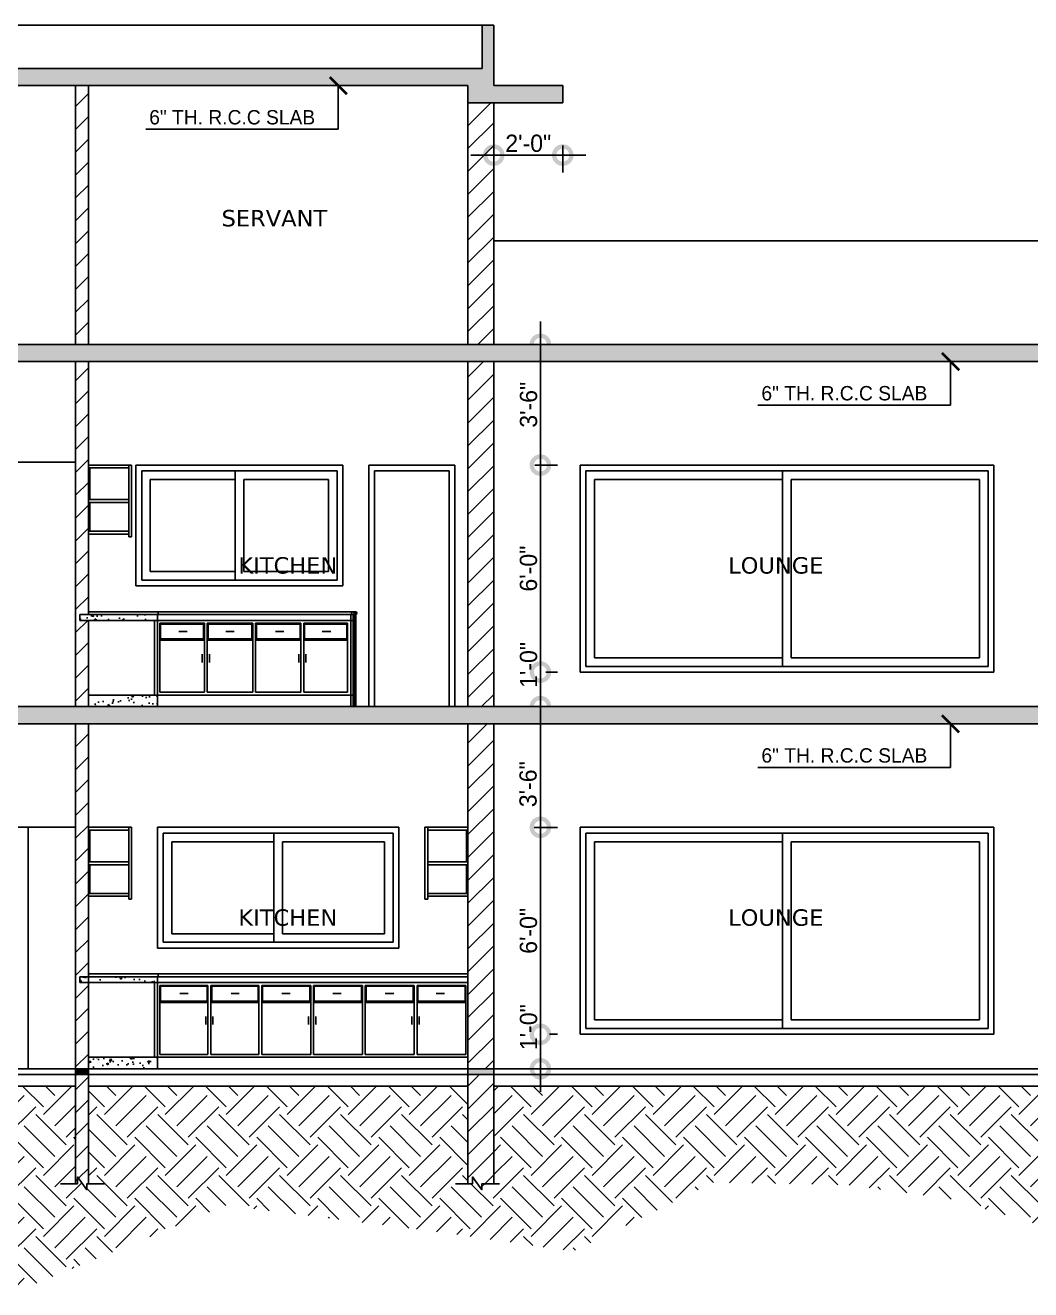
# Model space of a CAD drawing. Header units: inches. Extents: x -36906 to 35154, y -44700 to 686.
# Drawn here: x -19160.1 to -18810.3, y -22382.4 to -21942.5 of the extents above; entities that cross this region are included whole.
import ezdxf

# ---------------------------------------------------------------- set-up
doc = ezdxf.new("R2010")
doc.units = ezdxf.units.IN
doc.header["$LTSCALE"] = 2
doc.header["$MEASUREMENT"] = 0
doc.header["$PDMODE"] = 2
doc.layers.add('wall', color=7, linetype='Continuous')
doc.styles.add('dim-1', font='stylu.ttf')
doc.styles.add('dimtex', font='stylu.ttf')
doc.styles.add('SANSSERIF', font='sanss___.ttf', dxfattribs={"height": 7})
doc.styles.add('style1', font='TIMES.TTF')
doc.dimstyles.new('AREAL', dxfattribs={"dimtxt": 4.5, "dimasz": 4, "dimexe": 2, "dimexo": 0, "dimgap": 2, "dimtad": 1, "dimdec": 3, "dimzin": 3, "dimdsep": 46, "dimlunit": 4, "dimtxsty": 'style1', "dimblk1": 'ARCHTICK', "dimblk2": 'ARCHTICK', "dimsah": 1, "dimcen": 4, "dimdle": 2, "dimclrd": 256, "dimclre": 256, "dimclrt": 141, "dimadec": 0, "dimazin": 0, "dimtfac": 1, "dimtdec": 3, "dimtofl": 0, "dimtmove": 1, "dimatfit": 3, "dimldrblk": 'ARCHTICK', "dimfxl": 0, "dimtolj": 1, "dimtzin": 1, "dimlwd": -1, "dimlwe": -1, "dimarcsym": 0})
doc.dimstyles.new('G8', dxfattribs={"dimscale": 8, "dimtxt": 1, "dimasz": 1.75, "dimexe": 1, "dimexo": 0.25, "dimgap": 0.125, "dimtad": 1, "dimdec": 3, "dimzin": 3, "dimdsep": 46, "dimlunit": 4, "dimtxsty": 'dimtex', "dimblk": 'DOTSMALL', "dimcen": 0.09375, "dimdle": 1, "dimclrd": 256, "dimclre": 256, "dimclrt": 6, "dimadec": 0, "dimazin": 1, "dimtfac": 1, "dimtdec": 3, "dimtofl": 0, "dimtmove": 1, "dimatfit": 3, "dimldrblk": 'DOTSMALL', "dimfxl": 0, "dimtolj": 1, "dimtzin": 1, "dimlwd": -1, "dimlwe": -1, "dimarcsym": 0})
pattern_1 = [(50, (-120672.241, -50203.495), (7.17260183, -0.62752135), [0.75, -8.25]), (355, (-120672.241, -50203.495), (-1.38751334, 7.52192134), [0.6, -6.6]), (100.4514, (-120671.643, -50203.547), (5.7850938, 6.8943954), [0.6374019, -7.0114211]), (46.1842, (-120672.241, -50201.495), (10.6724105, -1.65519014), [1.125, -12.375]), (96.6356, (-120671.352, -50201.633), (9.3466271, 9.7411787), [0.9561029, -10.51713]), (351.1842, (-120672.241, -50201.495), (9.3466195, 9.741186), [0.9, -9.9]), (21, (-120671.241, -50201.995), (5.96907052, -4.0261889), [0.75, -8.25]), (326, (-120671.241, -50201.995), (2.4331533, 7.25150045), [0.6, -6.6]), (71.4514, (-120670.7436, -50202.3304), (8.4022263, 3.22530497), [0.6374019, -7.0114211]), (37.5, (-120672.241, -50203.4949), (0.121598553, 3.32893854), [0, -6.52, 0, -6.7, 0, -6.625]), (7.5, (-120672.241, -50203.495), (2.63069537, 3.94411712), [0, -3.82, 0, -6.37, 0, -2.525]), (327.5, (-120674.471, -50203.4949), (5.33822436, -0.22554872), [0, -2.5, 0, -7.8, 0, -10.35]), (317.5, (-120675.471, -50203.495), (5.8318617, 1.00104982), [0, -3.25, 0, -5.18, 0, -7.35])]
pattern_2 = [(45, (-120672.241, -50203.495), (2e-15, 21.2132034), [15, -15]), (45, (-120676.219, -50199.517), (2e-15, 21.2132034), [15, -15]), (45, (-120680.196, -50195.54), (2e-15, 21.2132034), [15, -15]), (135, (-120680.196, -50192.888), (-21.2132034, 2e-15), [15, -15]), (135, (-120676.219, -50188.911), (-21.2132034, 2e-15), [15, -15]), (135, (-120672.241, -50184.933), (-21.2132034, 2e-15), [15, -15])]
pattern_3 = [(45, (-120672.241, -50203.495), (-3.97747564, 3.97747564), [])]

# ---------------------------------------------------------------- blocks, each defined once
blk = doc.blocks.new('_DotSmall')
at = {"color": 0, "linetype": 'ByBlock', "const_width": 0.5}
blk.add_lwpolyline([(-0.0625, 0, 1), (0.0625, 0, 1)], format="xyb", close=True, dxfattribs=at)
blk = doc.blocks.new('*D169')
for p, q in [((-18980.86, -22171.51), (-18980.86, -22229.51)), ((-18977.9, -22179.51), (-18974.86, -22179.51)), ((-18983.02, -22221.51), (-18974.86, -22221.51))]:
    blk.add_line(p, q)
at = {"layer": 'Defpoints', "color": 0}
for p in [(-18983.9, -22179.51), (-18989.02, -22221.51), (-18980.86, -22221.51)]:
    blk.add_point(p, dxfattribs=at)
at = {"xscale": 12, "yscale": 12, "zscale": 12}
for p, rotation in [((-18980.86, -22179.51), 90), ((-18980.86, -22221.51), 270)]:
    blk.add_blockref('_DotSmall', p, dxfattribs=dict(at, rotation=rotation))
at = {"color": 7, "insert": (-18985.13, -22206.51), "char_height": 6, "attachment_point": 5, "rotation": 90, "style": 'dimtex'}
blk.add_mtext('\\A1;3\'-6"', dxfattribs=at)
blk = doc.blocks.new('*D170')
for p, q in [((-18980.86, -22213.51), (-18980.86, -22301.51)), ((-18977.74, -22221.51), (-18974.86, -22221.51)), ((-18977.74, -22293.51), (-18974.86, -22293.51))]:
    blk.add_line(p, q)
at = {"layer": 'Defpoints', "color": 0}
for p in [(-18983.74, -22221.51), (-18983.74, -22293.51), (-18980.86, -22293.51)]:
    blk.add_point(p, dxfattribs=at)
at = {"xscale": 12, "yscale": 12, "zscale": 12}
for p, rotation in [((-18980.86, -22221.51), 90), ((-18980.86, -22293.51), 270)]:
    blk.add_blockref('_DotSmall', p, dxfattribs=dict(at, rotation=rotation))
at = {"color": 7, "insert": (-18985, -22257.51), "char_height": 6, "attachment_point": 5, "rotation": 90, "style": 'dimtex'}
blk.add_mtext('\\A1;6\'-0"', dxfattribs=at)
blk = doc.blocks.new('*D171')
for p, q in [((-18980.86, -22045.51), (-18980.86, -22103.51)), ((-18977.74, -22053.51), (-18974.86, -22053.51)), ((-18982.86, -22095.51), (-18974.86, -22095.51))]:
    blk.add_line(p, q)
at = {"layer": 'Defpoints', "color": 0}
for p in [(-18983.74, -22053.51), (-18988.86, -22095.51), (-18980.86, -22095.51)]:
    blk.add_point(p, dxfattribs=at)
at = {"xscale": 12, "yscale": 12, "zscale": 12}
for p, rotation in [((-18980.86, -22053.51), 90), ((-18980.86, -22095.51), 270)]:
    blk.add_blockref('_DotSmall', p, dxfattribs=dict(at, rotation=rotation))
at = {"color": 7, "insert": (-18984.97, -22074.51), "char_height": 6, "attachment_point": 5, "rotation": 90, "style": 'dimtex'}
blk.add_mtext('\\A1;3\'-6"', dxfattribs=at)
blk = doc.blocks.new('*D172')
for p, q in [((-18980.86, -22087.51), (-18980.86, -22175.51)), ((-18977.74, -22095.51), (-18974.86, -22095.51)), ((-18979.03, -22167.51), (-18974.86, -22167.51))]:
    blk.add_line(p, q)
at = {"layer": 'Defpoints', "color": 0}
for p in [(-18983.74, -22095.51), (-18985.03, -22167.51), (-18980.86, -22167.51)]:
    blk.add_point(p, dxfattribs=at)
at = {"xscale": 12, "yscale": 12, "zscale": 12}
for p, rotation in [((-18980.86, -22095.51), 90), ((-18980.86, -22167.51), 270)]:
    blk.add_blockref('_DotSmall', p, dxfattribs=dict(at, rotation=rotation))
at = {"color": 7, "insert": (-18985, -22131.51), "char_height": 6, "attachment_point": 5, "rotation": 90, "style": 'dimtex'}
blk.add_mtext('\\A1;6\'-0"', dxfattribs=at)
blk = doc.blocks.new('*D173')
for p, q in [((-18980.86, -22159.51), (-18980.86, -22187.51)), ((-18977.74, -22167.51), (-18974.86, -22167.51)), ((-18979.03, -22179.51), (-18974.86, -22179.51))]:
    blk.add_line(p, q)
at = {"layer": 'Defpoints', "color": 0}
for p in [(-18983.74, -22167.51), (-18985.03, -22179.51), (-18980.86, -22179.51)]:
    blk.add_point(p, dxfattribs=at)
at = {"xscale": 12, "yscale": 12, "zscale": 12}
for p, rotation in [((-18980.86, -22167.51), 90), ((-18980.86, -22179.51), 270)]:
    blk.add_blockref('_DotSmall', p, dxfattribs=dict(at, rotation=rotation))
at = {"color": 7, "insert": (-18984.97, -22165.02), "char_height": 6, "attachment_point": 5, "rotation": 90, "style": 'dimtex'}
blk.add_mtext('\\A1;1\'-0"', dxfattribs=at)
blk = doc.blocks.new('*D174')
for p, q in [((-18980.86, -22285.51), (-18980.86, -22313.51)), ((-18977.74, -22293.51), (-18974.86, -22293.51)), ((-18979.03, -22305.51), (-18974.86, -22305.51))]:
    blk.add_line(p, q)
at = {"layer": 'Defpoints', "color": 0}
for p in [(-18983.74, -22293.51), (-18985.03, -22305.51), (-18980.86, -22305.51)]:
    blk.add_point(p, dxfattribs=at)
at = {"xscale": 12, "yscale": 12, "zscale": 12}
for p, rotation in [((-18980.86, -22293.51), 90), ((-18980.86, -22305.51), 270)]:
    blk.add_blockref('_DotSmall', p, dxfattribs=dict(at, rotation=rotation))
at = {"color": 7, "insert": (-18984.97, -22291.02), "char_height": 6, "attachment_point": 5, "rotation": 90, "style": 'dimtex'}
blk.add_mtext('\\A1;1\'-0"', dxfattribs=at)
blk = doc.blocks.new('*D182')
for p, q in [((-18965.09, -21987.68), (-19005.09, -21987.68)), ((-18997.09, -21984.29), (-18997.09, -21993.68)), ((-18973.09, -21984.29), (-18973.09, -21993.68))]:
    blk.add_line(p, q)
at = {"layer": 'Defpoints', "color": 0}
for p in [(-18997.09, -21978.29), (-18973.09, -21978.29), (-18997.09, -21987.68)]:
    blk.add_point(p, dxfattribs=at)
at = {"xscale": 12, "yscale": 12, "zscale": 12, "rotation": 180}
blk.add_blockref('_DotSmall', (-18997.09, -21987.68), dxfattribs=at)
at = {"xscale": 12, "yscale": 12, "zscale": 12}
blk.add_blockref('_DotSmall', (-18973.09, -21987.68), dxfattribs=at)
at = {"color": 7, "insert": (-18985.09, -21983.58), "char_height": 6, "attachment_point": 5, "style": 'dimtex'}
blk.add_mtext('\\A1;2\'-0"', dxfattribs=at)
blk = doc.blocks.new('_ArchTick')
at = {"layer": 'wall', "color": 0, "const_width": 0.15}
blk.add_lwpolyline([(-0.5, -0.5), (0.5, 0.5)], dxfattribs=at)

msp = doc.modelspace()

# ---------------------------------------------------------------- hatches: boundary and pattern name
h = msp.add_hatch()
h.set_pattern_fill('AR-CONC', color=256, style=0)
h.set_pattern_definition(pattern_1)
h.paths.add_polyline_path([(-18997.0878, -21942.5058), (-19001.0878, -21942.5058), (-19001.0878, -21957.5058), (-19291.0878, -21957.5058), (-19291.0878, -21969.5058), (-19282.0878, -21969.5058), (-19282.0878, -21963.5058), (-19006.0878, -21963.5058), (-19006.0878, -21969.5058), (-18973.0878, -21969.5058), (-18973.0878, -21963.5058), (-18997.0878, -21963.5058)])
at = {"linetype": 'Continuous', "ltscale": 20}
h = msp.add_hatch(dxfattribs=at)
h.set_pattern_fill('LINE', color=256, scale=45, angle=45, style=0)
h.set_pattern_definition(pattern_3)
h.paths.add_polyline_path([(-19138.0878, -22059.5058), (-19142.5878, -22059.5058), (-19142.5878, -22179.5058), (-19138.0878, -22179.5058), (-19138.0878, -22149.5058), (-19141.0878, -22149.5058), (-19141.0878, -22147.5058), (-19138.0878, -22147.5058)])
h.paths.add_polyline_path([(-19142.5878, -22053.5058), (-19138.0878, -22053.5058), (-19138.0878, -21963.5058), (-19142.5878, -21963.5058)])
h = msp.add_hatch(dxfattribs=at)
h.set_pattern_fill('LINE', color=256, scale=45, angle=45, style=0)
h.set_pattern_definition(pattern_3)
h.paths.add_polyline_path([(-18997.0878, -22307.5058), (-19006.0878, -22307.5058), (-19006.0878, -22345.4915), (-19004.469, -22345.4915), (-19004.469, -22343.1414), (-19001.22, -22347.5714), (-19001.22, -22345.4915), (-18997.0878, -22345.4915)])
h.paths.add_polyline_path([(-18997.0878, -22185.5058), (-19006.0878, -22185.5058), (-19006.0878, -22305.5058), (-18997.0878, -22305.5058)])
h.paths.add_polyline_path([(-18997.0878, -22059.5058), (-19006.0878, -22059.5058), (-19006.0878, -22179.5058), (-18997.0878, -22179.5058)])
h.paths.add_polyline_path([(-18997.0878, -21969.5058), (-19006.0878, -21969.5058), (-19006.0878, -22053.5058), (-18997.0878, -22053.5058)])
h = msp.add_hatch()
h.set_pattern_fill('AR-CONC', color=256, style=0)
h.set_pattern_definition(pattern_1)
h.paths.add_polyline_path([(-18607.0878, -22017.5058), (-18611.5878, -22017.5058), (-18611.5878, -22053.5058), (-18921.0245, -22053.5058), (-18920.5429, -22059.5058), (-18616.0878, -22059.5058), (-18616.0878, -22071.5058), (-18607.0878, -22071.5058)])
h = msp.add_hatch()
h.set_pattern_fill('AR-CONC', color=256, style=0)
h.set_pattern_definition(pattern_1)
h.paths.add_polyline_path([(-18921.0245, -22053.5058), (-19291.0878, -22053.5058), (-19291.0878, -22071.5058), (-19282.0878, -22071.5058), (-19282.0878, -22059.5058), (-18920.5429, -22059.5058)])
at = {"ltscale": 2.1}
h = msp.add_hatch(dxfattribs=at)
h.set_pattern_fill('AR-CONC', color=256, style=0)
h.set_pattern_definition(pattern_1)
h.paths.add_polyline_path([(-19138.0878, -22175.5058), (-19138.0878, -22179.5058), (-19114.0878, -22179.5058), (-19114.0878, -22175.5058)])
h.paths.add_polyline_path([(-19114.0878, -22149.5058), (-19114.0878, -22147.5058), (-19141.0878, -22147.5058), (-19141.0878, -22149.5058)])
h = msp.add_hatch()
h.set_pattern_fill('AR-CONC', color=256, style=0)
h.set_pattern_definition(pattern_1)
h.paths.add_polyline_path([(-18910.9091, -22179.5058), (-19213.1211, -22179.5058), (-19212.8422, -22185.5058), (-18910.4274, -22185.5058)])
h = msp.add_hatch()
h.set_pattern_fill('AR-CONC', color=256, style=0)
h.set_pattern_definition(pattern_1)
h.paths.add_polyline_path([(-18607.0878, -22179.5058), (-18613.5341, -22179.5058), (-18910.9091, -22179.5058), (-18910.4274, -22185.5058), (-18616.0878, -22185.5058), (-18616.0878, -22197.5058), (-18607.0878, -22197.5058)])
at = {"linetype": 'Continuous', "ltscale": 20}
h = msp.add_hatch(dxfattribs=at)
h.set_pattern_fill('LINE', color=256, scale=45, angle=45, style=0)
h.set_pattern_definition(pattern_3)
h.paths.add_polyline_path([(-19138.0878, -22307.5058), (-19142.5878, -22307.5058), (-19142.5878, -22345.4915), (-19141.8799, -22345.4915), (-19141.8799, -22343.1414), (-19138.6309, -22347.5714), (-19138.6309, -22345.4915), (-19138.0878, -22345.4915)])
h.paths.add_polyline_path([(-19142.5878, -22305.5058), (-19138.0878, -22305.5058), (-19138.0878, -22275.5058), (-19141.0878, -22275.5058), (-19141.0878, -22273.5058), (-19138.0878, -22273.5058), (-19138.0878, -22185.5058), (-19142.5878, -22185.5058)])
at = {"ltscale": 2.1}
h = msp.add_hatch(dxfattribs=at)
h.set_pattern_fill('AR-CONC', color=256, style=0)
h.set_pattern_definition([(130, (14980.6725, -43814.0873), (-7.1726018, -0.62752135), [0.75, -8.25]), (185, (14980.6725, -43814.087), (1.3875133, 7.5219213), [0.6, -6.6]), (79.5486, (14980.075, -43814.1396), (-5.7850938, 6.8943954), [0.6374019, -7.0114211]), (133.8158, (14980.6725, -43812.087), (-10.6724105, -1.6551901), [1.125, -12.375]), (83.3644, (14979.783, -43812.225), (-9.346627, 9.7411787), [0.956103, -10.51713]), (188.8158, (14980.673, -43812.087), (-9.3466195, 9.741186), [0.9, -9.9]), (159, (14979.6725, -43812.5873), (-5.9690705, -4.0261889), [0.75, -8.25]), (214, (14979.6725, -43812.587), (-2.4331533, 7.2515005), [0.6, -6.6]), (108.5486, (14979.175, -43812.923), (-8.4022263, 3.225305), [0.6374019, -7.0114211]), (142.5, (14980.6725, -43814.0873), (-0.12159855, 3.32893854), [0, -6.52, 0, -6.7, 0, -6.625]), (172.5, (14980.6725, -43814.0873), (-2.63069537, 3.94411712), [0, -3.82, 0, -6.37, 0, -2.525]), (212.5, (14982.9025, -43814.0873), (-5.33822436, -0.22554872), [0, -2.5, 0, -7.8, 0, -10.35]), (222.5, (14983.9025, -43814.0873), (-5.8318617, 1.0010498), [0, -3.25, 0, -5.18, 0, -7.35])])
h.paths.add_polyline_path([(-19114.0878, -22301.5058), (-19114.0878, -22305.5058), (-19138.0878, -22305.5058), (-19138.0878, -22301.5058)])
h.paths.add_polyline_path([(-19114.0878, -22273.5058), (-19114.0878, -22275.5058), (-19141.0878, -22275.5058), (-19141.0878, -22273.5058)])
for points in [[(-19142.5878, -22305.5058), (-19142.5878, -22307.5058), (-19138.0878, -22307.5058), (-19138.0878, -22305.5058)], [(-18997.0878, -22307.5058), (-18997.0878, -22305.5058), (-19006.0878, -22305.5058), (-19006.0878, -22307.5058)]]:
    msp.add_hatch(color=256, dxfattribs=at).paths.add_polyline_path(points)
h = msp.add_hatch(dxfattribs=at)
h.set_pattern_fill('EARTH', color=256, scale=60, angle=45, style=0)
h.set_pattern_definition(pattern_2)
h.paths.add_polyline_path([(-19220.4685, -22372.1371), (-19161.6929, -22382.3546), (-19090.1399, -22352.9795), (-19019.6909, -22361.8588), (-19050.6819, -22311.5058), (-19138.0878, -22311.5058), (-19138.0878, -22345.4915), (-19138.6309, -22345.4915), (-19138.6309, -22347.5714), (-19141.8799, -22343.1414), (-19141.8799, -22345.4915), (-19142.5878, -22345.4915), (-19142.5878, -22311.5058), (-19189.0878, -22311.5058), (-19189.0878, -22345.4915), (-19189.6281, -22345.4915), (-19189.6281, -22347.5714), (-19192.8771, -22343.1414), (-19192.8771, -22345.4915), (-19193.5878, -22345.4915), (-19193.5878, -22311.5058), (-19235.5878, -22311.5058), (-19235.5878, -22345.4915), (-19235.6142, -22345.4915), (-19235.6142, -22347.5714), (-19238.8632, -22343.1414), (-19238.8632, -22345.4915), (-19240.0878, -22345.4915), (-19240.0878, -22311.5058), (-19282.0878, -22311.5058), (-19282.0878, -22345.4915), (-19286.22, -22345.4915), (-19286.22, -22347.5714), (-19289.469, -22343.1414), (-19289.469, -22345.4915), (-19291.0878, -22345.4915), (-19291.0878, -22326.5058), (-19386.3168, -22326.5058), (-19362.8373, -22376.3128), (-19354.8598, -22376.4017), (-19300.9656, -22374.6915)])
h = msp.add_hatch(dxfattribs=at)
h.set_pattern_fill('EARTH', color=256, scale=60, angle=45, style=0)
h.set_pattern_definition(pattern_2)
h.paths.add_polyline_path([(-18565.254, -22369.7247), (-18565.254, -22335.5058), (-18607.0878, -22335.5058), (-18607.0878, -22345.4915), (-18611.22, -22345.4915), (-18611.22, -22347.5714), (-18614.469, -22343.1414), (-18614.469, -22345.4915), (-18616.0878, -22345.4915), (-18616.0878, -22311.5058), (-18784.0878, -22311.5058), (-18784.0878, -22345.4915), (-18788.22, -22345.4915), (-18788.22, -22347.5714), (-18791.469, -22343.1414), (-18791.469, -22345.4915), (-18793.0878, -22345.4915), (-18793.0878, -22311.5058), (-18997.0878, -22311.5058), (-18997.0878, -22345.4915), (-19001.22, -22345.4915), (-19001.22, -22347.5714), (-19004.469, -22343.1414), (-19004.469, -22345.4915), (-19006.0878, -22345.4915), (-19006.0878, -22311.5058), (-19050.6819, -22311.5058), (-19019.6909, -22361.8588), (-19013.4342, -22362.6473), (-18969.5121, -22369.0333), (-18920.7986, -22345.0862), (-18874.4809, -22345.8844), (-18838.8243, -22350.6073), (-18794.4031, -22363.5787), (-18745.9891, -22352.6029), (-18707.0582, -22352.104), (-18671.122, -22344.1216), (-18646.6655, -22366.5721), (-18609.2319, -22367.5698)])

# ---------------------------------------------------------------- linework, layer by layer
for p, q in [((-19287.0878, -21942.5058), (-19001.0878, -21942.5058)), ((-18611.5878, -22017.5058), (-18997.0878, -22017.5058)), ((-18611.5878, -22053.5058), (-19291.0878, -22053.5058)), ((-18616.0878, -22059.5058), (-19282.0878, -22059.5058)), ((-18607.0878, -22179.5058), (-19291.0878, -22179.5058)), ((-18616.0878, -22185.5058), (-19282.0878, -22185.5058)), ((-18607.0878, -22305.5058), (-19291.0878, -22305.5058)), ((-18607.0878, -22307.5058), (-19291.0878, -22307.5058)), ((-19142.5878, -22311.5058), (-19189.0878, -22311.5058)), ((-19006.0878, -22311.5058), (-19138.0878, -22311.5058)), ((-18793.0878, -22311.5058), (-18997.0878, -22311.5058))]:
    msp.add_line(p, q, dxfattribs=at)
for p, q in [((-19001.0878, -21957.5058), (-19001.0878, -21942.5058)), ((-18997.0878, -21942.5058), (-19001.0878, -21942.5058)), ((-18997.0878, -21963.5058), (-18997.0878, -21942.5058)), ((-19001.0878, -21957.5058), (-19287.0878, -21957.5058)), ((-19006.0878, -21963.5058), (-19282.0878, -21963.5058)), ((-19142.5878, -21963.5058), (-19142.5878, -22053.5058)), ((-19138.0878, -21963.5058), (-19138.0878, -22053.5058)), ((-19006.0878, -22053.5058), (-19006.0878, -21963.5058)), ((-18997.0878, -21963.5058), (-18973.0878, -21963.5058)), ((-18973.0878, -21963.5058), (-18973.0878, -21969.5058)), ((-19006.0878, -21969.5058), (-18973.0878, -21969.5058)), ((-18997.0878, -22053.5058), (-18997.0878, -21969.5058)), ((-19142.5878, -22059.5058), (-19142.5878, -22179.5058)), ((-19138.0878, -22059.5058), (-19138.0878, -22147.5058)), ((-19006.0878, -22179.5058), (-19006.0878, -22059.5058)), ((-18997.0878, -22179.5058), (-18997.0878, -22059.5058)), ((-19121.5878, -22095.5058), (-19121.5878, -22137.5058)), ((-19049.5878, -22095.5058), (-19121.5878, -22095.5058)), ((-19119.5878, -22097.5058), (-19051.5878, -22097.5058)), ((-19119.5878, -22097.5058), (-19119.5878, -22135.5058)), ((-19087.0878, -22097.5058), (-19087.0878, -22135.5058)), ((-19051.5878, -22097.5058), (-19051.5878, -22135.5058)), ((-19049.5878, -22095.5058), (-19049.5878, -22137.5058)), ((-19010.5878, -22095.5058), (-19040.5878, -22095.5058)), ((-19040.5878, -22095.5058), (-19040.5878, -22179.5058)), ((-19012.5878, -22097.5058), (-19038.5878, -22097.5058)), ((-19038.5878, -22097.5058), (-19038.5878, -22179.5058)), ((-19012.5878, -22097.5058), (-19012.5878, -22179.5058)), ((-19010.5878, -22095.5058), (-19010.5878, -22179.5058)), ((-18967.0878, -22095.5058), (-18967.0878, -22167.5058)), ((-18823.0878, -22095.5058), (-18967.0878, -22095.5058)), ((-18965.0878, -22097.5058), (-18825.0878, -22097.5058)), ((-18965.0878, -22097.5058), (-18965.0878, -22165.5058)), ((-18896.5878, -22097.5058), (-18896.5878, -22165.5058)), ((-18825.0878, -22097.5058), (-18825.0878, -22165.5058)), ((-18823.0878, -22095.5058), (-18823.0878, -22167.5058)), ((-19116.5878, -22100.5058), (-19087.0878, -22100.5058)), ((-19116.5878, -22100.5058), (-19116.5878, -22132.5058)), ((-19084.0878, -22100.5058), (-19054.5878, -22100.5058)), ((-19084.0878, -22100.5058), (-19084.0878, -22132.5058)), ((-19054.5878, -22100.5058), (-19054.5878, -22132.5058)), ((-18962.0878, -22100.5058), (-18896.5878, -22100.5058)), ((-18962.0878, -22100.5058), (-18962.0878, -22162.5058)), ((-18893.5878, -22100.5058), (-18828.0878, -22100.5058)), ((-18893.5878, -22100.5058), (-18893.5878, -22162.5058)), ((-18828.0878, -22100.5058), (-18828.0878, -22162.5058)), ((-19116.5878, -22132.5058), (-19087.0878, -22132.5058)), ((-19084.0878, -22132.5058), (-19054.5878, -22132.5058)), ((-19121.5878, -22137.5058), (-19049.5878, -22137.5058)), ((-19119.5878, -22135.5058), (-19051.5878, -22135.5058)), ((-19138.0878, -22149.5058), (-19138.0878, -22179.5058)), ((-18962.0878, -22162.5058), (-18896.5878, -22162.5058)), ((-18893.5878, -22162.5058), (-18828.0878, -22162.5058)), ((-18967.0878, -22167.5058), (-18823.0878, -22167.5058)), ((-18965.0878, -22165.5058), (-18825.0878, -22165.5058)), ((-19142.5878, -22185.5058), (-19142.5878, -22345.4915)), ((-19138.0878, -22185.5058), (-19138.0878, -22345.4915)), ((-19006.0878, -22345.4915), (-19006.0878, -22185.5058)), ((-18997.0878, -22345.4915), (-18997.0878, -22185.5058)), ((-19159.0878, -22221.5058), (-19189.0878, -22221.5058)), ((-19159.0878, -22221.5058), (-19159.0878, -22305.5058)), ((-19114.0878, -22221.5058), (-19114.0878, -22263.5058)), ((-19030.0878, -22221.5058), (-19114.0878, -22221.5058)), ((-19112.0878, -22223.5058), (-19032.0878, -22223.5058)), ((-19112.0878, -22223.5058), (-19112.0878, -22261.5058)), ((-19073.5878, -22223.5058), (-19073.5878, -22261.5058)), ((-19032.0878, -22223.5058), (-19032.0878, -22261.5058)), ((-19030.0878, -22221.5058), (-19030.0878, -22263.5058)), ((-18967.0878, -22221.5058), (-18967.0878, -22293.5058)), ((-18823.0878, -22221.5058), (-18967.0878, -22221.5058)), ((-18965.0878, -22223.5058), (-18825.0878, -22223.5058)), ((-18965.0878, -22223.5058), (-18965.0878, -22291.5058)), ((-18896.5878, -22223.5058), (-18896.5878, -22291.5058)), ((-18825.0878, -22223.5058), (-18825.0878, -22291.5058)), ((-18823.0878, -22221.5058), (-18823.0878, -22293.5058)), ((-19109.0878, -22226.5058), (-19073.5878, -22226.5058)), ((-19109.0878, -22226.5058), (-19109.0878, -22258.5058)), ((-19070.5878, -22226.5058), (-19035.0878, -22226.5058)), ((-19070.5878, -22226.5058), (-19070.5878, -22258.5058)), ((-19035.0878, -22226.5058), (-19035.0878, -22258.5058)), ((-18962.0878, -22226.5058), (-18896.5878, -22226.5058)), ((-18962.0878, -22226.5058), (-18962.0878, -22288.5058)), ((-18893.5878, -22226.5058), (-18828.0878, -22226.5058)), ((-18893.5878, -22226.5058), (-18893.5878, -22288.5058)), ((-18828.0878, -22226.5058), (-18828.0878, -22288.5058)), ((-19109.0878, -22258.5058), (-19073.5878, -22258.5058)), ((-19070.5878, -22258.5058), (-19035.0878, -22258.5058)), ((-19114.0878, -22263.5058), (-19030.0878, -22263.5058)), ((-19112.0878, -22261.5058), (-19032.0878, -22261.5058)), ((-18965.0878, -22291.5058), (-18825.0878, -22291.5058)), ((-18962.0878, -22288.5058), (-18896.5878, -22288.5058)), ((-18893.5878, -22288.5058), (-18828.0878, -22288.5058)), ((-18967.0878, -22293.5058), (-18823.0878, -22293.5058))]:
    msp.add_line(p, q)
at = {"linetype": 'ByBlock', "ltscale": 2.1}
for p, q in [((-19172.3129, -22094.5058), (-19142.5878, -22094.5058)), ((-19138.0878, -22095.5058), (-19123.0878, -22095.5058)), ((-19138.0878, -22096.5058), (-19124.0878, -22096.5058)), ((-19137.5878, -22096.5058), (-19137.5878, -22107.5058)), ((-19124.0878, -22120.5058), (-19124.0878, -22095.5058)), ((-19123.0878, -22120.5058), (-19123.0878, -22095.5058)), ((-19124.0878, -22107.5058), (-19138.0878, -22107.5058)), ((-19124.0878, -22108.5058), (-19138.0878, -22108.5058)), ((-19137.5878, -22108.5058), (-19137.5878, -22118.5058)), ((-19138.0878, -22118.5058), (-19124.0878, -22118.5058)), ((-19138.0878, -22119.5058), (-19124.0878, -22119.5058)), ((-19124.0878, -22120.5058), (-19123.0878, -22120.5058)), ((-19114.0878, -22147.5058), (-19141.0878, -22147.5058)), ((-19141.0878, -22147.5058), (-19141.0878, -22149.5058)), ((-19114.0878, -22149.5058), (-19141.0878, -22149.5058)), ((-19114.0878, -22147.5058), (-19114.0878, -22149.5058)), ((-19114.0878, -22175.5058), (-19138.0878, -22175.5058)), ((-19114.0878, -22175.5058), (-19114.0878, -22179.5058)), ((-19138.0878, -22221.5058), (-19123.0878, -22221.5058)), ((-19138.0878, -22222.5058), (-19124.0878, -22222.5058)), ((-19137.5878, -22222.5058), (-19137.5878, -22233.5058)), ((-19124.0878, -22246.5058), (-19124.0878, -22221.5058)), ((-19123.0878, -22246.5058), (-19123.0878, -22221.5058)), ((-19006.0878, -22221.5058), (-19021.0878, -22221.5058)), ((-19021.0878, -22246.5058), (-19021.0878, -22221.5058)), ((-19020.0878, -22246.5058), (-19020.0878, -22221.5058)), ((-19006.0878, -22222.5058), (-19020.0878, -22222.5058)), ((-19006.5878, -22222.5058), (-19006.5878, -22233.5058)), ((-19124.0878, -22233.5058), (-19138.0878, -22233.5058)), ((-19020.0878, -22233.5058), (-19006.0878, -22233.5058)), ((-19124.0878, -22234.5058), (-19138.0878, -22234.5058)), ((-19137.5878, -22234.5058), (-19137.5878, -22244.5058)), ((-19020.0878, -22234.5058), (-19006.0878, -22234.5058)), ((-19006.5878, -22234.5058), (-19006.5878, -22244.5058)), ((-19138.0878, -22244.5058), (-19124.0878, -22244.5058)), ((-19138.0878, -22245.5058), (-19124.0878, -22245.5058)), ((-19124.0878, -22246.5058), (-19123.0878, -22246.5058)), ((-19020.0878, -22246.5058), (-19021.0878, -22246.5058)), ((-19006.0878, -22244.5058), (-19020.0878, -22244.5058)), ((-19006.0878, -22245.5058), (-19020.0878, -22245.5058)), ((-19114.0878, -22273.5058), (-19141.0878, -22273.5058)), ((-19141.0878, -22273.5058), (-19141.0878, -22275.5058)), ((-19114.0878, -22273.5058), (-19114.0878, -22275.5058)), ((-19114.0878, -22275.5058), (-19141.0878, -22275.5058)), ((-19114.0878, -22301.5058), (-19138.0878, -22301.5058)), ((-19114.0878, -22301.5058), (-19114.0878, -22305.5058))]:
    msp.add_line(p, q, dxfattribs=at)
at = {"linetype": 'ByBlock'}
for p, q in [((-19045.0878, -22146.5058), (-19138.0878, -22146.5058)), ((-19115.0878, -22175.5058), (-19115.0878, -22149.5058)), ((-19114.0878, -22147.5058), (-19045.0878, -22147.5058)), ((-19045.0878, -22149.5058), (-19114.0878, -22149.5058)), ((-19114.0878, -22175.5058), (-19114.0878, -22149.5058)), ((-19097.7816, -22150.5058), (-19113.2878, -22150.5058)), ((-19113.2878, -22174.5058), (-19113.2878, -22150.5058)), ((-19097.7816, -22150.5058), (-19097.7816, -22174.5058)), ((-19080.9754, -22150.5058), (-19096.7816, -22150.5058)), ((-19096.7816, -22150.5058), (-19096.7816, -22174.5058)), ((-19080.9754, -22150.5058), (-19080.9754, -22174.5058)), ((-19064.1691, -22150.5058), (-19079.9754, -22150.5058)), ((-19079.9754, -22150.5058), (-19079.9754, -22174.5058)), ((-19064.1691, -22150.5058), (-19064.1691, -22174.5058)), ((-19047.9387, -22150.5058), (-19063.1691, -22150.5058)), ((-19063.1691, -22150.5058), (-19063.1691, -22174.5058)), ((-19047.9387, -22174.5058), (-19047.9387, -22150.5058)), ((-19046.8629, -22147.5058), (-19046.8629, -22179.5058)), ((-19046.0308, -22147.5058), (-19046.0308, -22179.5058)), ((-19045.4207, -22147.5058), (-19045.4207, -22179.5058)), ((-19045.0878, -22147.5058), (-19045.0878, -22179.5058)), ((-19103.7399, -22153.3527), (-19106.6586, -22153.3527)), ((-19087.4366, -22153.3527), (-19090.3554, -22153.3527)), ((-19070.1274, -22153.3527), (-19073.0461, -22153.3527)), ((-19053.8242, -22153.3527), (-19056.7429, -22153.3527)), ((-19097.7816, -22156.4249), (-19113.2878, -22156.4249)), ((-19080.9754, -22156.4249), (-19096.7816, -22156.4249)), ((-19064.1691, -22156.4249), (-19079.9754, -22156.4249)), ((-19047.9387, -22156.4249), (-19063.1691, -22156.4249)), ((-19098.5479, -22161.3126), (-19098.5479, -22164.124)), ((-19096.0401, -22161.3126), (-19096.0401, -22164.124)), ((-19064.9354, -22161.3126), (-19064.9354, -22164.124)), ((-19062.4276, -22161.3126), (-19062.4276, -22164.124)), ((-19045.0878, -22175.5058), (-19114.0878, -22175.5058)), ((-19097.7816, -22174.5058), (-19113.2878, -22174.5058)), ((-19080.9754, -22174.5058), (-19096.7816, -22174.5058)), ((-19064.1691, -22174.5058), (-19079.9754, -22174.5058)), ((-19047.9387, -22174.5058), (-19063.1691, -22174.5058)), ((-19159.0878, -22221.5058), (-19142.5878, -22221.5058)), ((-19006.0878, -22272.5058), (-19138.0878, -22272.5058)), ((-19114.0878, -22273.5058), (-19006.0878, -22273.5058)), ((-19115.0878, -22301.5058), (-19115.0878, -22275.5058)), ((-19006.0878, -22275.5058), (-19114.0878, -22275.5058)), ((-19114.0878, -22301.5058), (-19114.0878, -22275.5058)), ((-19096.5378, -22276.5058), (-19113.2878, -22276.5058)), ((-19113.2878, -22300.5058), (-19113.2878, -22276.5058)), ((-19096.5378, -22276.5058), (-19096.5378, -22300.5058)), ((-19078.7878, -22276.5058), (-19095.5378, -22276.5058)), ((-19095.5378, -22276.5058), (-19095.5378, -22300.5058)), ((-19078.7878, -22276.5058), (-19078.7878, -22300.5058)), ((-19060.7878, -22276.5058), (-19077.7878, -22276.5058)), ((-19077.7878, -22276.5058), (-19077.7878, -22300.5058)), ((-19060.7878, -22276.5058), (-19060.7878, -22300.5058)), ((-19042.7878, -22276.5058), (-19059.7878, -22276.5058)), ((-19059.7878, -22276.5058), (-19059.7878, -22300.5058)), ((-19042.7878, -22300.5058), (-19042.7878, -22276.5058)), ((-19024.7878, -22276.5058), (-19041.7878, -22276.5058)), ((-19041.7878, -22276.5058), (-19041.7878, -22300.5058)), ((-19024.7878, -22276.5058), (-19024.7878, -22300.5058)), ((-19006.7878, -22276.5058), (-19023.7878, -22276.5058)), ((-19023.7878, -22276.5058), (-19023.7878, -22300.5058)), ((-19006.7878, -22300.5058), (-19006.7878, -22276.5058)), ((-19096.5378, -22282.4249), (-19113.2878, -22282.4249)), ((-19103.4656, -22279.3527), (-19106.277, -22279.3527)), ((-19078.7878, -22282.4249), (-19095.5378, -22282.4249)), ((-19085.6886, -22279.3527), (-19088.5, -22279.3527)), ((-19060.7878, -22282.4249), (-19077.7878, -22282.4249)), ((-19067.9081, -22279.3527), (-19070.8268, -22279.3527)), ((-19042.7878, -22282.4249), (-19059.7878, -22282.4249)), ((-19050.1937, -22279.3527), (-19053.1124, -22279.3527)), ((-19024.7878, -22282.4249), (-19041.7878, -22282.4249)), ((-19031.9081, -22279.3527), (-19034.8268, -22279.3527)), ((-19006.7878, -22282.4249), (-19023.7878, -22282.4249)), ((-19014.1937, -22279.3527), (-19017.1124, -22279.3527)), ((-19097.3041, -22287.3126), (-19097.3041, -22290.124)), ((-19094.7963, -22287.3126), (-19094.7963, -22290.124)), ((-19061.5541, -22287.3126), (-19061.5541, -22290.124)), ((-19059.0463, -22287.3126), (-19059.0463, -22290.124)), ((-19025.5541, -22287.3126), (-19025.5541, -22290.124)), ((-19023.0463, -22287.3126), (-19023.0463, -22290.124)), ((-19006.0878, -22301.5058), (-19114.0878, -22301.5058)), ((-19096.5378, -22300.5058), (-19113.2878, -22300.5058)), ((-19078.7878, -22300.5058), (-19095.5378, -22300.5058)), ((-19060.7878, -22300.5058), (-19077.7878, -22300.5058)), ((-19042.7878, -22300.5058), (-19059.7878, -22300.5058)), ((-19024.7878, -22300.5058), (-19041.7878, -22300.5058)), ((-19006.7878, -22300.5058), (-19023.7878, -22300.5058))]:
    msp.add_line(p, q, dxfattribs=at)
for points in [[(-19098.0725, -22150.7809), (-19113.0454, -22150.7809), (-19113.0454, -22155.9244), (-19098.0725, -22155.9244)], [(-19081.2663, -22150.7809), (-19096.4721, -22150.7809), (-19096.4721, -22155.9244), (-19081.2663, -22155.9244)], [(-19064.46, -22150.7809), (-19079.6898, -22150.7809), (-19079.6898, -22155.9244), (-19064.46, -22155.9244)], [(-19048.2296, -22150.7809), (-19062.9267, -22150.7809), (-19062.9267, -22155.9244), (-19048.2296, -22155.9244)], [(-19096.8288, -22276.7809), (-19113.0454, -22276.7809), (-19113.0454, -22281.9244), (-19096.8288, -22281.9244)], [(-19079.0788, -22276.7809), (-19095.2284, -22276.7809), (-19095.2284, -22281.9244), (-19079.0788, -22281.9244)], [(-19061.0788, -22276.7809), (-19077.5022, -22276.7809), (-19077.5022, -22281.9244), (-19061.0788, -22281.9244)], [(-19043.0788, -22276.7809), (-19059.5454, -22276.7809), (-19059.5454, -22281.9244), (-19043.0788, -22281.9244)], [(-19025.0788, -22276.7809), (-19041.5022, -22276.7809), (-19041.5022, -22281.9244), (-19025.0788, -22281.9244)], [(-19007.0788, -22276.7809), (-19023.5454, -22276.7809), (-19023.5454, -22281.9244), (-19007.0788, -22281.9244)]]:
    msp.add_lwpolyline(points, close=True, dxfattribs=at)
for points in [[(-19132.5135, -22345.4915), (-19138.6309, -22345.4915), (-19138.6309, -22347.5714), (-19141.8799, -22343.1414), (-19141.8799, -22345.4915), (-19147.8683, -22345.4915)], [(-18995.1026, -22345.4915), (-19001.22, -22345.4915), (-19001.22, -22347.5714), (-19004.469, -22343.1414), (-19004.469, -22345.4915), (-19010.4574, -22345.4915)]]:
    msp.add_lwpolyline(points)
for centre, radius, start, end in [((-19114.4487, -22147.0058), 0.6166, 305.817289, 54.182711), ((-19047.0396, -22147.0058), 0.5303, 289.471023, 70.528977), ((-19046.2076, -22147.0058), 0.5303, 289.471023, 70.528977), ((-19045.5974, -22147.0058), 0.5303, 289.471023, 70.528977), ((-19045.2646, -22147.0058), 0.5303, 289.471023, 70.528977), ((-19114.4487, -22273.0058), 0.6166, 305.817289, 54.182711)]:
    msp.add_arc(centre, radius, start, end, dxfattribs=at)

# ---------------------------------------------------------------- texts
at = {"style": 'dim-1'}
for p in [(-19116.9693, -21976.9928), (-18903.9693, -22072.9928), (-18903.9693, -22198.9928)]:
    msp.add_text('6" TH. R.C.C SLAB', height=5, dxfattribs=at).set_placement(p)
at = {"char_height": 8, "attachment_point": 2, "style": 'SANSSERIF'}
for s, insert in [('{\\fVerdana|b0|i0|c0|p34;\\H0.7143x;SERVANT}', (-19073.4271, -22006.7442)), ('\\A1;{\\fVerdana|b0|i0|c0|p34;\\H0.7143x; KITCHEN}', (-19069.9884, -22127.5284)), ('{\\fVerdana|b0|i0|c0|p34;\\H0.7143x; LOUNGE}', (-18900.2057, -22127.5284)), ('\\A1;{\\fVerdana|b0|i0|c0|p34;\\H0.7143x; KITCHEN}', (-19069.9884, -22250.0265)), ('{\\fVerdana|b0|i0|c0|p34;\\H0.7143x; LOUNGE}', (-18900.2057, -22250.0265))]:
    msp.add_mtext(s, dxfattribs=dict(at, insert=insert))

# ---------------------------------------------------------------- dimensions: what is measured, and where the dimension line sits
dim = msp.add_linear_dim(base=(-18997.0878, -21987.6849), p1=(-18973.0878, -21978.2872), p2=(-18997.0878, -21978.2872), dimstyle='G8', override={"dimtxt": 0.75, "dimasz": 1.5, "dimexe": 0.75, "dimexo": 0.75, "dimclrt": 7})
dim.commit()
dim.dimension.update_dxf_attribs({"geometry": '*D182', "text_midpoint": (-18985.0878, -21983.5773)})
for base, p1, p2, picture, middle in [((-18980.862, -22095.5058), (-18983.7356, -22053.5058), (-18988.862, -22095.5058), '*D171', (-18980.862, -22074.5058)), ((-18980.862, -22179.5058), (-18983.7356, -22167.5058), (-18985.0258, -22179.5058), '*D173', (-18980.862, -22165.0237)), ((-18980.862, -22221.5058), (-18983.8955, -22179.5058), (-18989.0218, -22221.5058), '*D169', (-18981.0218, -22206.5058)), ((-18980.862, -22305.5058), (-18983.7356, -22293.5058), (-18985.0258, -22305.5058), '*D174', (-18980.862, -22291.0237))]:
    dim = msp.add_linear_dim(base=base, p1=p1, p2=p2, angle=90, dimstyle='G8', override={"dimtxt": 0.75, "dimasz": 1.5, "dimexe": 0.75, "dimexo": 0.75, "dimclrt": 7})
    dim.commit()
    dim.dimension.update_dxf_attribs({"geometry": picture, "text_midpoint": middle, "dimtype": 160})
for base, p1, p2, picture, middle in [((-18980.862, -22167.5058), (-18983.7356, -22095.5058), (-18985.0258, -22167.5058), '*D172', (-18984.9959, -22131.5058)), ((-18980.862, -22293.5058), (-18983.7356, -22221.5058), (-18983.7356, -22293.5058), '*D170', (-18984.9959, -22257.5058))]:
    dim = msp.add_linear_dim(base=base, p1=p1, p2=p2, angle=90, dimstyle='G8', override={"dimtxt": 0.75, "dimasz": 1.5, "dimexe": 0.75, "dimexo": 0.75, "dimclrt": 7})
    dim.commit()
    dim.dimension.update_dxf_attribs({"geometry": picture, "text_midpoint": middle})

# ---------------------------------------------------------------- leaders
for points in [[(-19051.1905, -21963.5058), (-19051.1905, -21978.6689), (-19118.1923, -21978.6689)], [(-18838.1905, -22059.5058), (-18838.1905, -22074.6689), (-18905.1923, -22074.6689)], [(-18838.1905, -22185.5058), (-18838.1905, -22200.6689), (-18905.1923, -22200.6689)]]:
    msp.add_leader(points, dimstyle='AREAL', override={"dimtxt": 10, "dimasz": 6, "dimgap": 4})

doc.saveas('drawing.dxf')
